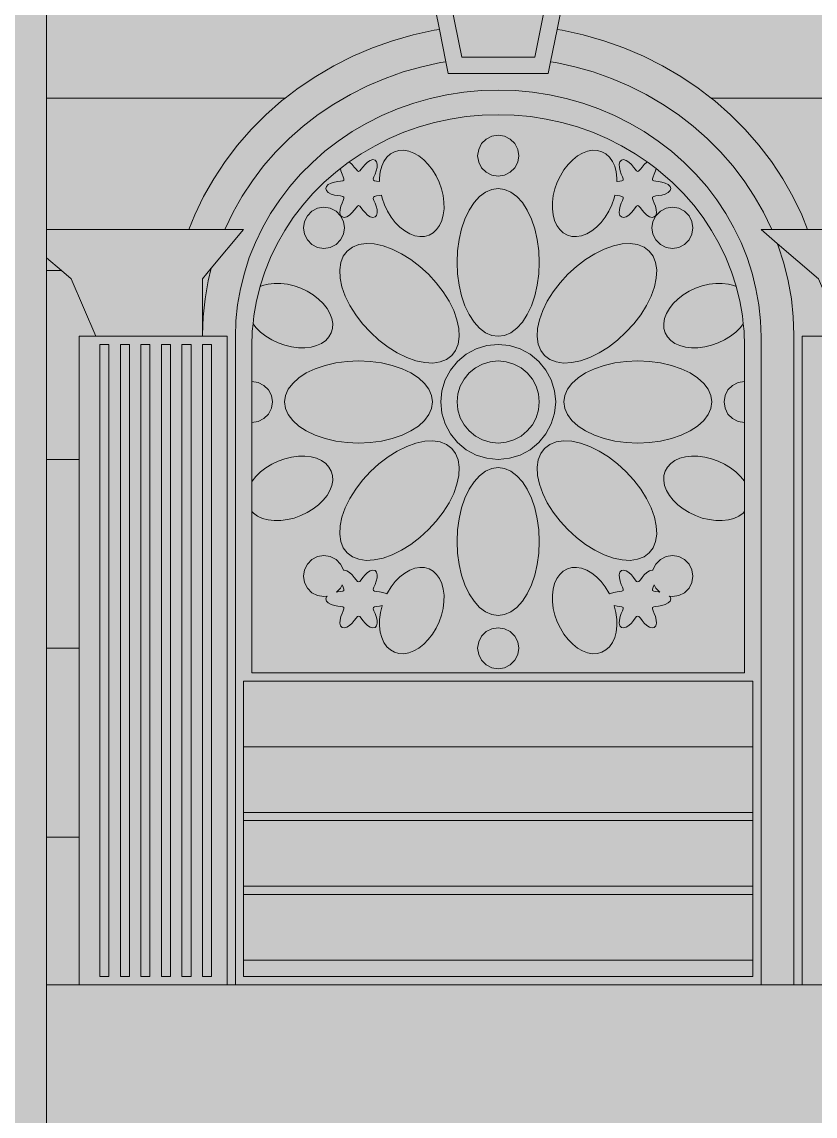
# Model space of a CAD drawing. Header units: millimetres. Extents: x -2412 to 16214, y -1176 to 12015.
# Drawn here: x 10473 to 11948, y 412 to 2447 of the extents above; entities that cross this region are included whole.
import ezdxf

# ---------------------------------------------------------------- set-up
doc = ezdxf.new("R2010")
doc.units = ezdxf.units.MM
for name, color, linetype, lineweight, true_color in [('00_WHITE_BACKGROUND', 7, 'Continuous', 18, 0xffffff), ('01_STRUCTURE', 7, 'Continuous', 18, 0x000000), ('02_CORNICES', 7, 'Continuous', 18, 0x000000), ('03_FRAMES_DOORS', 7, 'Continuous', 18, 0x000000), ('04_GLAZING_SHUTTERS', 7, 'Continuous', 18, 0x000000), ('05_STONE_JOINTS', 7, 'Continuous', 18, 0x000000), ('06_ORNAMENT', 7, 'Continuous', 18, 0x000000)]:
    doc.layers.add(name, color=color, linetype=linetype, lineweight=lineweight, true_color=true_color)

msp = doc.modelspace()

# ---------------------------------------------------------------- linework, layer by layer
at = {"layer": '00_WHITE_BACKGROUND', "lineweight": 18, "true_color": 0xffffff}
msp.add_solid([(-2412.2137, -1175.5725), (16213.7405, -1175.5725), (-2412.2137, 12015.2672), (16213.7405, 12015.2672)], dxfattribs=at)
at = {"layer": '01_STRUCTURE', "color": 7, "lineweight": 18, "true_color": 0x000000}
for points in [[(10519.084, 2061.0687), (10519.084, 2305.3435), (10519.084, 2641.2214), (10519.084, 2961.8321), (10519.084, 3267.1756), (10519.084, 3282.4427), (10519.084, 3297.7099), (10519.084, 3389.313), (10519.084, 3618.3206)], [(11249.4351, 2433.2366), (11239.6336, 2431.7252), (11200.7176, 2423.1908), (11162.4733, 2412.2901), (11125.084, 2399.0534), (11088.6718, 2383.542)], [(11477.9237, 2431.7252), (11468.1221, 2433.2366)], [(11664.1221, 2365.8473), (11628.8855, 2383.542), (11592.4733, 2399.0534), (11555.084, 2412.2901), (11516.8397, 2423.1908)], [(11053.4351, 2365.8473), (11019.4962, 2346)], [(11730.5344, 2324.1221), (11698.0611, 2346)], [(10956.1221, 2300.2901), (10926.9618, 2274.6107), (10899.6336, 2247.1908), (10874.2901, 2218.1527), (10851.0076, 2187.6183), (10829.9084, 2155.7252)], [(11933.9084, 2061.0687), (11922.9771, 2088.3817), (11906.4885, 2122.5954), (11887.6489, 2155.7252), (11866.5496, 2187.6183), (11843.2672, 2218.1527), (11817.9237, 2247.1908), (11790.5954, 2274.6107), (11761.4351, 2300.2901)], [(10811.0687, 2122.5954), (10794.5802, 2088.3817), (10783.6489, 2061.0687), (10519.084, 2061.0687)], [(10519.084, 1984.7328), (10519.084, 2008.7176), (10519.084, 2061.0687)], [(10564.8855, 1969.4656), (10610.687, 1862.5954)], [(8671.7557, 290.0763), (10290.0763, 290.0763), (10412.2137, 290.0763), (10519.084, 290.0763), (10519.084, 656.4885)]]:
    msp.add_lwpolyline(points, dxfattribs=at)
at = {"layer": '02_CORNICES', "color": 7, "lineweight": 18, "true_color": 0x000000}
for points in [[(11261.4962, 2373.2977), (11249.4351, 2433.2366), (11213.7405, 2610.687)], [(11503.8168, 2610.687), (11468.1221, 2433.2366), (11456.0611, 2373.2977)], [(11451.6031, 2351.145), (11265.9542, 2351.145)], [(10885.4962, 2061.0687), (10850.3206, 2061.0687), (10783.6489, 2061.0687)], [(10809.1603, 1862.5954), (10809.1603, 1865.0382), (10809.1603, 1969.4656), (10825.4809, 1989.0534)]]:
    msp.add_lwpolyline(points, dxfattribs=at)
msp.add_lwpolyline([(11251.0229, 2580.1527), (11290.9618, 2381.6794), (11426.5954, 2381.6794), (11466.5344, 2580.1527)], close=True, dxfattribs=at)
at = {"layer": '03_FRAMES_DOORS', "color": 7, "lineweight": 18, "true_color": 0x000000}
for points in [[(11516.8397, 2423.1908), (11477.9237, 2431.7252)], [(11088.6718, 2383.542), (11053.4351, 2365.8473)], [(11265.9542, 2351.145), (11261.4962, 2373.2977), (11251.5573, 2371.7557), (11216.5344, 2364.0763), (11182.1069, 2354.2595), (11148.4427, 2342.3511), (11115.6947, 2328.3969), (11083.9695, 2312.458), (11053.4198, 2294.6107), (11024.1985, 2274.916), (10996.3969, 2253.4656), (10970.1374, 2230.3511), (10945.5573, 2205.6794), (10922.7328, 2179.542), (10901.7863, 2152.0611), (10882.7939, 2123.3588), (10865.8473, 2093.542), (10850.9924, 2062.7481), (10850.3206, 2061.0687)], [(11867.2366, 2061.0687), (11866.5649, 2062.7481), (11851.7099, 2093.542), (11834.7634, 2123.3588), (11815.771, 2152.0611), (11794.8244, 2179.542), (11772, 2205.6794), (11747.4198, 2230.3511), (11721.1603, 2253.4656), (11693.3588, 2274.916), (11664.1374, 2294.6107), (11633.5878, 2312.458), (11601.8626, 2328.3969), (11569.1145, 2342.3511), (11535.4504, 2354.2595), (11501.0229, 2364.0763), (11466, 2371.7557), (11456.0611, 2373.2977), (11451.6031, 2351.145)], [(11698.0611, 2346), (11664.1221, 2365.8473)], [(11019.4962, 2346), (10987.0229, 2324.1221)], [(11847.3282, 656.4885), (11847.3282, 1861.374), (11846.2748, 1891.4046), (11843.145, 1921.313), (11837.9389, 1950.9618), (11830.687, 1980.229), (11821.4046, 2008.9924), (11810.1374, 2037.1145), (11796.9466, 2064.4885), (11781.8779, 2090.9924), (11764.9924, 2116.5191), (11746.3664, 2140.9466), (11726.0916, 2164.1679), (11704.229, 2186.1069), (11680.9008, 2206.6412), (11656.1832, 2225.7099), (11630.1985, 2243.2214), (11603.0534, 2259.084), (11574.855, 2273.2519), (11545.7405, 2285.6489), (11515.8168, 2296.2443), (11485.2214, 2304.9618), (11454.0916, 2311.7863), (11422.5496, 2316.687), (11390.7328, 2319.6336), (11358.7786, 2320.6107), (11326.8244, 2319.6336), (11295.0076, 2316.687), (11263.4656, 2311.7863), (11232.3359, 2304.9618), (11201.7405, 2296.2443), (11171.8168, 2285.6489), (11142.7023, 2273.2519), (11114.5038, 2259.084), (11087.3588, 2243.2214), (11061.374, 2225.7099), (11036.6565, 2206.6412), (11013.3282, 2186.1069), (10991.4656, 2164.1679), (10971.1908, 2140.9466), (10952.5649, 2116.5191), (10935.6794, 2090.9924), (10920.6107, 2064.4885), (10907.4198, 2037.1145), (10896.1527, 2008.9924), (10886.8702, 1980.229), (10879.6183, 1950.9618), (10874.4122, 1921.313), (10871.2824, 1891.4046), (10870.229, 1861.374), (10870.229, 656.4885)], [(10829.9084, 2155.7252), (10811.0687, 2122.5954)], [(10885.4962, 2061.0687), (10825.4809, 1989.0534), (10819.7252, 1965.8321), (10813.8626, 1932.4733), (10810.3359, 1898.8244), (10809.1603, 1865.0382)], [(11877.6336, 2035.0992), (11847.3282, 2061.0687), (11867.2366, 2061.0687)], [(11867.2366, 2061.0687), (11933.9084, 2061.0687)], [(11963.5267, 1947.6947), (11954.1985, 1969.4656), (11877.6336, 2035.0992)], [(11908.3969, 656.4885), (11908.3969, 1865.0382), (11907.2214, 1898.8244), (11903.6947, 1932.4733), (11897.8321, 1965.8321), (11889.6641, 1998.7481), (11879.2214, 2031.1145), (11877.6336, 2035.0992)], [(10610.687, 1862.5954), (10809.1603, 1862.5954), (10854.9618, 1862.5954), (10854.9618, 656.4885)], [(11969.4656, 656.4885), (11923.6641, 656.4885), (11923.6641, 1862.5954), (11969.4656, 1862.5954)], [(10580.1527, 1282.4427), (10580.1527, 931.2977), (10580.1527, 656.4885)]]:
    msp.add_lwpolyline(points, dxfattribs=at)
for points in [[(10618.3206, 1847.3282), (10635.1145, 1847.3282), (10635.1145, 671.7557), (10618.3206, 671.7557)], [(10656.4885, 1847.3282), (10673.2824, 1847.3282), (10673.2824, 671.7557), (10656.4885, 671.7557)], [(10694.6565, 1847.3282), (10711.4504, 1847.3282), (10711.4504, 671.7557), (10694.6565, 671.7557)], [(10732.8244, 1847.3282), (10749.6183, 1847.3282), (10749.6183, 671.7557), (10732.8244, 671.7557)], [(10770.9924, 1847.3282), (10787.7863, 1847.3282), (10787.7863, 671.7557), (10770.9924, 671.7557)], [(10809.1603, 1847.3282), (10825.9542, 1847.3282), (10825.9542, 671.7557), (10809.1603, 671.7557)]]:
    msp.add_lwpolyline(points, close=True, dxfattribs=at)
at = {"layer": '04_GLAZING_SHUTTERS', "color": 7, "lineweight": 18, "true_color": 0x000000}
for points in [[(11081.8321, 2187.0992), (11104.3206, 2202.2443), (11129.771, 2217.1298), (11156.1985, 2230.4122), (11183.5115, 2242.0305), (11211.5573, 2251.9542), (11240.229, 2260.1374), (11269.4198, 2266.5344), (11298.9924, 2271.1298), (11328.8244, 2273.8931), (11358.7786, 2274.8092), (11388.7328, 2273.8931), (11418.5649, 2271.1298), (11448.1374, 2266.5344), (11477.3282, 2260.1374), (11506, 2251.9542), (11534.0611, 2242.0305), (11561.3588, 2230.4122), (11587.7863, 2217.1298), (11613.2366, 2202.2443), (11635.7252, 2187.0992)], [(10916.1985, 1955.0229), (10916.3664, 1955.7099), (10925.0687, 1982.6718), (10935.6336, 2009.0382), (10948, 2034.7023), (10962.1221, 2059.542), (10977.9542, 2083.4656), (10995.4046, 2106.3664), (11014.4275, 2128.1527), (11034.916, 2148.7023), (11056.7939, 2167.9695), (11065.3893, 2174.5954)], [(11652.1679, 2174.5954), (11660.7634, 2167.9695), (11682.6412, 2148.7023), (11703.1298, 2128.1527), (11722.1527, 2106.3664), (11739.6031, 2083.4656), (11755.4351, 2059.542), (11769.5573, 2034.7023), (11781.9237, 2009.0382), (11792.4885, 1982.6718), (11801.1908, 1955.7099), (11801.3588, 1955.0229)], [(11808, 1928.2748), (11812.8702, 1900.4733)], [(10900.7634, 1778.626), (10900.7634, 1844.2748), (10901.7405, 1872.4275), (10903.1145, 1885.4809)], [(11814.4427, 1885.4809), (11815.8168, 1872.4275), (11816.7939, 1844.2748), (11816.7939, 1778.626)], [(10900.7634, 1592.2901), (10900.7634, 1702.2901)], [(11816.7939, 1702.2901), (11816.7939, 1592.2901)], [(11816.7939, 1536.626), (11816.7939, 1236.6412), (10900.7634, 1236.6412), (10900.7634, 1536.626)], [(10885.4962, 1099.2366), (10885.4962, 1221.374), (11832.0611, 1221.374), (11832.0611, 1099.2366)], [(11832.0611, 1099.2366), (10885.4962, 1099.2366)], [(10885.4962, 977.0992), (10885.4962, 1099.2366)], [(11832.0611, 1099.2366), (11832.0611, 977.0992)], [(11832.0611, 977.0992), (10885.4962, 977.0992)], [(10885.4962, 961.8321), (10885.4962, 977.0992)], [(11832.0611, 977.0992), (11832.0611, 961.8321)], [(10885.4962, 961.8321), (11832.0611, 961.8321)], [(10885.4962, 839.6947), (10885.4962, 961.8321)], [(11832.0611, 961.8321), (11832.0611, 839.6947)], [(11832.0611, 839.6947), (10885.4962, 839.6947)], [(10885.4962, 824.4275), (10885.4962, 839.6947)], [(11832.0611, 839.6947), (11832.0611, 824.4275)], [(10885.4962, 824.4275), (11832.0611, 824.4275)], [(10885.4962, 702.2901), (10885.4962, 824.4275)], [(11832.0611, 824.4275), (11832.0611, 702.2901)], [(11832.0611, 702.2901), (10885.4962, 702.2901)], [(11832.0611, 702.2901), (11832.0611, 671.7557), (10885.4962, 671.7557), (10885.4962, 702.2901)]]:
    msp.add_lwpolyline(points, dxfattribs=at)
at = {"layer": '05_STONE_JOINTS', "color": 7, "lineweight": 18, "true_color": 0x000000}
for points in [[(10987.0229, 2324.1221), (10962.6718, 2305.3435)], [(11754.8855, 2305.3435), (11730.5344, 2324.1221)], [(10519.084, 2305.3435), (10962.6718, 2305.3435)], [(10962.6718, 2305.3435), (10956.1221, 2300.2901)], [(11754.8855, 2305.3435), (12306.1832, 2305.3435)], [(11761.4351, 2300.2901), (11754.8855, 2305.3435)], [(12154.5802, 2122.5954), (12138.0916, 2088.3817), (12127.1603, 2061.0687), (11933.9084, 2061.0687)], [(10519.084, 2008.7176), (10547.0687, 1984.7328)], [(10519.084, 1633.5878), (10519.084, 1984.7328), (10547.0687, 1984.7328)], [(10547.0687, 1984.7328), (10564.8855, 1969.4656)], [(10610.687, 1862.5954), (10580.1527, 1862.5954), (10580.1527, 1633.5878)], [(10519.084, 1633.5878), (10580.1527, 1633.5878)], [(10519.084, 1282.4427), (10519.084, 1633.5878)], [(10519.084, 1282.4427), (10580.1527, 1282.4427), (10580.1527, 1633.5878)], [(10519.084, 931.2977), (10519.084, 1282.4427)], [(10519.084, 931.2977), (10580.1527, 931.2977)], [(10519.084, 931.2977), (10519.084, 656.4885), (10580.1527, 656.4885), (10748.0916, 656.4885), (10854.9618, 656.4885), (10870.229, 656.4885), (11847.3282, 656.4885), (11908.3969, 656.4885), (11923.6641, 656.4885)]]:
    msp.add_lwpolyline(points, dxfattribs=at)
at = {"layer": '06_ORNAMENT', "color": 7, "lineweight": 18, "true_color": 0x000000}
for points in [[(11320.6107, 2198.4733), (11322.4733, 2186.6718), (11327.8931, 2176.0458), (11336.3511, 2167.5878), (11346.9771, 2162.1679), (11358.7786, 2160.3053), (11370.5802, 2162.1679), (11381.2061, 2167.5878), (11389.6641, 2176.0458), (11395.084, 2186.6718), (11396.9466, 2198.4733), (11395.084, 2210.2748), (11389.6641, 2220.9008), (11381.2061, 2229.3588), (11370.5802, 2234.7786), (11358.7786, 2236.6412), (11346.9771, 2234.7786), (11336.3511, 2229.3588), (11327.8931, 2220.9008), (11322.4733, 2210.2748)], [(11038.1679, 2137.4046), (11039.4046, 2133.4809), (11042.9466, 2130), (11048.2137, 2127.2519), (11054.4122, 2125.3893), (11060.5954, 2124.2901), (11065.9389, 2123.6031), (11069.7557, 2122.8702), (11071.7405, 2121.5267), (11071.9084, 2119.145), (11070.6412, 2115.4656), (11068.5649, 2110.5038), (11066.4122, 2104.5802), (11064.9313, 2098.2901), (11064.6718, 2092.3664), (11065.9237, 2087.5573), (11068.7023, 2084.5191), (11072.7176, 2083.6336), (11077.5115, 2084.9466), (11082.5191, 2088.1374), (11087.2214, 2092.5802), (11091.2824, 2097.3893), (11094.5344, 2101.6641), (11097.084, 2104.6107), (11099.2366, 2105.6489), (11101.3893, 2104.6107), (11103.9389, 2101.6641), (11107.1908, 2097.3893), (11111.2519, 2092.5802), (11115.9542, 2088.1374), (11120.9618, 2084.9466), (11125.7557, 2083.6336), (11129.771, 2084.5191), (11132.5496, 2087.5573), (11133.8015, 2092.3664), (11133.542, 2098.2901), (11132.0611, 2104.5802), (11129.9084, 2110.5038), (11127.8321, 2115.4656), (11126.5649, 2119.145), (11126.7328, 2121.5267), (11128.7176, 2122.8702), (11132.5344, 2123.6031), (11137.8779, 2124.2901), (11141.6641, 2124.9618), (11142.9313, 2119.7099), (11147.3282, 2107.313), (11152.9771, 2095.4351), (11159.7405, 2084.3664), (11167.4504, 2074.3817), (11175.9237, 2065.7252), (11184.9313, 2058.6107), (11194.2595, 2053.2214), (11203.6947, 2049.6794), (11212.9771, 2048.0611), (11221.9084, 2048.4275), (11230.2443, 2050.7634), (11237.7863, 2055.0076), (11244.3664, 2061.0687), (11249.8015, 2068.7786), (11253.9542, 2077.9542), (11256.7328, 2088.3664), (11258.0763, 2099.7557), (11257.9389, 2111.8626), (11256.3359, 2124.3817), (11253.2824, 2136.9771), (11248.8855, 2149.374), (11243.2366, 2161.2519), (11236.4733, 2172.3206), (11228.7634, 2182.3053), (11220.3053, 2190.9618), (11211.2977, 2198.0763), (11201.9542, 2203.4656), (11192.5344, 2207.0229), (11183.2366, 2208.626), (11174.3206, 2208.2595), (11165.9695, 2205.9237), (11158.4275, 2201.6794), (11151.8626, 2195.6336), (11146.4275, 2187.9237), (11142.2595, 2178.7481), (11139.4809, 2168.3359), (11138.1374, 2156.9313), (11138.2137, 2150.458), (11137.8779, 2150.5191), (11132.5344, 2151.2061), (11128.7176, 2151.9389), (11126.7328, 2153.2824), (11126.5649, 2155.6641), (11127.8321, 2159.3435), (11129.9084, 2164.3053), (11132.0611, 2170.229), (11133.542, 2176.5191), (11133.8015, 2182.4427), (11132.5496, 2187.2519), (11129.771, 2190.2901), (11125.7557, 2191.1756), (11120.9618, 2189.8626), (11115.9542, 2186.6718), (11111.2519, 2182.229), (11107.1908, 2177.4198), (11103.9389, 2173.145), (11101.3893, 2170.1985), (11099.2366, 2169.1603), (11097.084, 2170.1985), (11094.5344, 2173.145), (11091.2824, 2177.4198), (11087.2214, 2182.229), (11082.5191, 2186.6718), (11081.8321, 2187.0992), (11079.9542, 2185.8473), (11065.3893, 2174.5954), (11066.4122, 2170.229), (11068.5649, 2164.3053), (11070.6412, 2159.3435), (11071.9084, 2155.6641), (11071.7405, 2153.2824), (11069.7557, 2151.9389), (11065.9389, 2151.2061), (11060.5954, 2150.5191), (11054.4122, 2149.4198), (11048.2137, 2147.5573), (11042.9466, 2144.8092), (11039.4046, 2141.3282)], [(11459.4809, 2099.7557), (11460.8244, 2088.3664), (11463.6031, 2077.9542), (11467.7557, 2068.7786), (11473.1908, 2061.0687), (11479.771, 2055.0076), (11487.313, 2050.7634), (11495.6489, 2048.4275), (11504.5802, 2048.0611), (11513.8626, 2049.6794), (11523.2977, 2053.2214), (11532.626, 2058.6107), (11541.6336, 2065.7252), (11550.1069, 2074.3817), (11557.8168, 2084.3664), (11564.5802, 2095.4351), (11570.229, 2107.313), (11574.626, 2119.7099), (11575.8931, 2124.9618), (11579.6794, 2124.2901), (11585.0229, 2123.6031), (11588.8397, 2122.8702), (11590.8244, 2121.5267), (11590.9924, 2119.145), (11589.7252, 2115.4656), (11587.6489, 2110.5038), (11585.4962, 2104.5802), (11584.0153, 2098.2901), (11583.7557, 2092.3664), (11585.0076, 2087.5573), (11587.7863, 2084.5191), (11591.8015, 2083.6336), (11596.5954, 2084.9466), (11601.6031, 2088.1374), (11606.3053, 2092.5802), (11610.3664, 2097.3893), (11613.6183, 2101.6641), (11616.1679, 2104.6107), (11618.3206, 2105.6489), (11620.4733, 2104.6107), (11623.0229, 2101.6641), (11626.2748, 2097.3893), (11630.3359, 2092.5802), (11635.0382, 2088.1374), (11640.0458, 2084.9466), (11644.8397, 2083.6336), (11648.855, 2084.5191), (11651.6336, 2087.5573), (11652.8855, 2092.3664), (11652.626, 2098.2901), (11651.145, 2104.5802), (11648.9924, 2110.5038), (11646.916, 2115.4656), (11645.6489, 2119.145), (11645.8168, 2121.5267), (11647.8015, 2122.8702), (11651.6183, 2123.6031), (11656.9618, 2124.2901), (11663.145, 2125.3893), (11669.3435, 2127.2519), (11674.6107, 2130), (11678.1527, 2133.4809), (11679.3893, 2137.4046), (11678.1527, 2141.3282), (11674.6107, 2144.8092), (11669.3435, 2147.5573), (11663.145, 2149.4198), (11656.9618, 2150.5191), (11651.6183, 2151.2061), (11647.8015, 2151.9389), (11645.8168, 2153.2824), (11645.6489, 2155.6641), (11646.916, 2159.3435), (11648.9924, 2164.3053), (11651.145, 2170.229), (11652.1679, 2174.5954), (11637.6031, 2185.8473), (11635.7252, 2187.0992), (11635.0382, 2186.6718), (11630.3359, 2182.229), (11626.2748, 2177.4198), (11623.0229, 2173.145), (11620.4733, 2170.1985), (11618.3206, 2169.1603), (11616.1679, 2170.1985), (11613.6183, 2173.145), (11610.3664, 2177.4198), (11606.3053, 2182.229), (11601.6031, 2186.6718), (11596.5954, 2189.8626), (11591.8015, 2191.1756), (11587.7863, 2190.2901), (11585.0076, 2187.2519), (11583.7557, 2182.4427), (11584.0153, 2176.5191), (11585.4962, 2170.229), (11587.6489, 2164.3053), (11589.7252, 2159.3435), (11590.9924, 2155.6641), (11590.8244, 2153.2824), (11588.8397, 2151.9389), (11585.0229, 2151.2061), (11579.6794, 2150.5191), (11579.3435, 2150.458), (11579.4198, 2156.9313), (11578.0763, 2168.3359), (11575.2977, 2178.7481), (11571.1298, 2187.9237), (11565.6947, 2195.6336), (11559.1298, 2201.6794), (11551.5878, 2205.9237), (11543.2366, 2208.2595), (11534.3206, 2208.626), (11525.0229, 2207.0229), (11515.6031, 2203.4656), (11506.2595, 2198.0763), (11497.2519, 2190.9618), (11488.7939, 2182.3053), (11481.084, 2172.3206), (11474.3206, 2161.2519), (11468.6718, 2149.374), (11464.2748, 2136.9771), (11461.2214, 2124.3817), (11459.6183, 2111.8626)], [(11282.4427, 2000), (11283.3893, 1978.5038), (11286.1832, 1957.542), (11290.7634, 1937.6183), (11297.0229, 1919.2366), (11304.7939, 1902.8397), (11313.9084, 1888.8397), (11324.1221, 1877.5725), (11335.1908, 1869.313), (11346.8397, 1864.2901), (11358.7786, 1862.5954), (11370.7176, 1864.2901), (11382.3664, 1869.313), (11393.4351, 1877.5725), (11403.6489, 1888.8397), (11412.7634, 1902.8397), (11420.5344, 1919.2366), (11426.7939, 1937.6183), (11431.374, 1957.542), (11434.1679, 1978.5038), (11435.1145, 2000), (11434.1679, 2021.4962), (11431.374, 2042.458), (11426.7939, 2062.3817), (11420.5344, 2080.7634), (11412.7634, 2097.1603), (11403.6489, 2111.1603), (11393.4351, 2122.4275), (11382.3664, 2130.687), (11370.7176, 2135.7099), (11358.7786, 2137.4046), (11346.8397, 2135.7099), (11335.1908, 2130.687), (11324.1221, 2122.4275), (11313.9084, 2111.1603), (11304.7939, 2097.1603), (11297.0229, 2080.7634), (11290.7634, 2062.3817), (11286.1832, 2042.458), (11283.3893, 2021.4962)], [(10996.7481, 2064.3206), (10998.6107, 2052.5344), (11004.0305, 2041.8931), (11012.4733, 2033.4504), (11023.1145, 2028.0305), (11034.916, 2026.1527), (11046.7023, 2028.0305), (11057.3435, 2033.4504), (11065.7863, 2041.8931), (11071.2061, 2052.5344), (11073.084, 2064.3206), (11071.2061, 2076.1221), (11065.7863, 2086.7634), (11057.3435, 2095.2061), (11046.7023, 2100.626), (11034.916, 2102.4885), (11023.1145, 2100.626), (11012.4733, 2095.2061), (11004.0305, 2086.7634), (10998.6107, 2076.1221)], [(11644.4733, 2064.3206), (11646.3511, 2052.5344), (11651.771, 2041.8931), (11660.2137, 2033.4504), (11670.855, 2028.0305), (11682.6412, 2026.1527), (11694.4427, 2028.0305), (11705.084, 2033.4504), (11713.5267, 2041.8931), (11718.9466, 2052.5344), (11720.8092, 2064.3206), (11718.9466, 2076.1221), (11713.5267, 2086.7634), (11705.084, 2095.2061), (11694.4427, 2100.626), (11682.6412, 2102.4885), (11670.855, 2100.626), (11660.2137, 2095.2061), (11651.771, 2086.7634), (11646.3511, 2076.1221)], [(11064.1832, 1986.0458), (11064.9313, 1970.855), (11068.3817, 1954.5191), (11074.4733, 1937.4198), (11083.0534, 1920), (11093.8931, 1902.6718), (11106.7481, 1885.8626), (11121.2824, 1870), (11137.145, 1855.4656), (11153.9389, 1842.626), (11171.2672, 1831.771), (11188.7023, 1823.2061), (11205.7863, 1817.1145), (11222.1374, 1813.6489), (11237.313, 1812.9008), (11250.9771, 1814.9008), (11262.7786, 1819.5725), (11272.4122, 1826.8244), (11279.6641, 1836.458), (11284.3359, 1848.2595), (11286.3359, 1861.9237), (11285.5878, 1877.0992), (11282.1221, 1893.4504), (11276.0305, 1910.5344), (11267.4656, 1927.9695), (11256.6107, 1945.2977), (11243.771, 1962.0916), (11229.2366, 1977.9542), (11213.374, 1992.4885), (11196.5649, 2005.3435), (11179.2366, 2016.1832), (11161.8168, 2024.7634), (11144.7176, 2030.855), (11128.3817, 2034.3053), (11113.1908, 2035.0534), (11099.5267, 2033.0687), (11087.7405, 2028.3817), (11078.0916, 2021.145), (11070.855, 2011.4962), (11066.1679, 1999.7099)], [(11431.2214, 1861.9237), (11433.2214, 1848.2595), (11437.8931, 1836.458), (11445.145, 1826.8244), (11454.7786, 1819.5725), (11466.5802, 1814.9008), (11480.2443, 1812.9008), (11495.4198, 1813.6489), (11511.771, 1817.1145), (11528.855, 1823.2061), (11546.2901, 1831.771), (11563.6183, 1842.626), (11580.4122, 1855.4656), (11596.2748, 1870), (11610.8092, 1885.8626), (11623.6641, 1902.6718), (11634.5038, 1920), (11643.084, 1937.4198), (11649.1756, 1954.5191), (11652.6412, 1970.855), (11653.374, 1986.0458), (11651.3893, 1999.7099), (11646.7176, 2011.4962), (11639.4656, 2021.145), (11629.8168, 2028.3817), (11618.0305, 2033.0687), (11604.3664, 2035.0534), (11589.1756, 2034.3053), (11572.8397, 2030.855), (11555.7405, 2024.7634), (11538.3206, 2016.1832), (11520.9924, 2005.3435), (11504.1832, 1992.4885), (11488.3206, 1977.9542), (11473.7863, 1962.0916), (11460.9466, 1945.2977), (11450.0916, 1927.9695), (11441.5267, 1910.5344), (11435.4351, 1893.4504), (11431.9695, 1877.0992)], [(10903.1145, 1885.4809), (10908.2748, 1878.9313), (10916.9313, 1870.4733), (10926.916, 1862.7634), (10937.9847, 1856), (10949.8626, 1850.3511), (10962.2595, 1845.9542), (10974.855, 1842.9008), (10987.374, 1841.2977), (10999.4809, 1841.1603), (11010.8702, 1842.5038), (11021.2824, 1845.2824), (11030.458, 1849.4351), (11038.1679, 1854.8702), (11044.229, 1861.4504), (11048.4733, 1868.9924), (11050.8092, 1877.3282), (11051.1756, 1886.2595), (11049.5573, 1895.542), (11046.0153, 1904.9771), (11040.626, 1914.3053), (11033.5115, 1923.313), (11024.855, 1931.7863), (11014.8702, 1939.4962), (11003.8015, 1946.2595), (10991.9237, 1951.9084), (10979.5267, 1956.3053), (10966.916, 1959.3435), (10954.4122, 1960.9618), (10942.3053, 1961.0992), (10930.9008, 1959.7557), (10920.4885, 1956.9771), (10916.1985, 1955.0229), (10909.5573, 1928.2748), (10904.687, 1900.4733)], [(11251.9084, 1740.458), (11253.9695, 1719.6031), (11260.0458, 1699.5573), (11269.9237, 1681.084), (11283.2061, 1664.8855), (11299.4046, 1651.6031), (11317.8779, 1641.7252), (11337.9237, 1635.6336), (11358.7786, 1633.5878), (11379.6336, 1635.6336), (11399.6794, 1641.7252), (11418.1527, 1651.6031), (11434.3511, 1664.8855), (11447.6336, 1681.084), (11457.5115, 1699.5573), (11463.6031, 1719.6031), (11465.6489, 1740.458), (11463.6031, 1761.313), (11457.5115, 1781.3588), (11447.6336, 1799.8321), (11434.3511, 1816.0305), (11418.1527, 1829.313), (11399.6794, 1839.1908), (11379.6336, 1845.2672), (11358.7786, 1847.3282), (11337.9237, 1845.2672), (11317.8779, 1839.1908), (11299.4046, 1829.313), (11283.2061, 1816.0305), (11269.9237, 1799.8321), (11260.0458, 1781.3588), (11253.9695, 1761.313)], [(10961.8321, 1740.458), (10963.5267, 1728.5191), (10968.5496, 1716.8702), (10976.8092, 1705.8015), (10988.0763, 1695.5878), (11002.0763, 1686.4733), (11018.4733, 1678.7023), (11036.855, 1672.4427), (11056.7786, 1667.8626), (11077.7405, 1665.0687), (11099.2366, 1664.1221), (11120.7328, 1665.0687), (11141.6947, 1667.8626), (11161.6183, 1672.4427), (11180, 1678.7023), (11196.3969, 1686.4733), (11210.3969, 1695.5878), (11221.6641, 1705.8015), (11229.9237, 1716.8702), (11234.9466, 1728.5191), (11236.6412, 1740.458), (11234.9466, 1752.3969), (11229.9237, 1764.0458), (11221.6641, 1775.1145), (11210.3969, 1785.3282), (11196.3969, 1794.4427), (11180, 1802.2137), (11161.6183, 1808.4733), (11141.6947, 1813.0534), (11120.7328, 1815.8473), (11099.2366, 1816.7939), (11077.7405, 1815.8473), (11056.7786, 1813.0534), (11036.855, 1808.4733), (11018.4733, 1802.2137), (11002.0763, 1794.4427), (10988.0763, 1785.3282), (10976.8092, 1775.1145), (10968.5496, 1764.0458), (10963.5267, 1752.3969)], [(11282.4427, 1740.458), (11283.9084, 1725.5725), (11288.2595, 1711.2519), (11295.313, 1698.0458), (11304.7939, 1686.4733), (11316.3664, 1676.9924), (11329.5725, 1669.9389), (11343.8931, 1665.5878), (11358.7786, 1664.1221), (11373.6641, 1665.5878), (11387.9847, 1669.9389), (11401.1908, 1676.9924), (11412.7634, 1686.4733), (11422.2443, 1698.0458), (11429.2977, 1711.2519), (11433.6489, 1725.5725), (11435.1145, 1740.458), (11433.6489, 1755.3435), (11429.2977, 1769.6641), (11422.2443, 1782.8702), (11412.7634, 1794.4427), (11401.1908, 1803.9237), (11387.9847, 1810.9771), (11373.6641, 1815.3282), (11358.7786, 1816.7939), (11343.8931, 1815.3282), (11329.5725, 1810.9771), (11316.3664, 1803.9237), (11304.7939, 1794.4427), (11295.313, 1782.8702), (11288.2595, 1769.6641), (11283.9084, 1755.3435)], [(11480.916, 1740.458), (11482.6107, 1728.5191), (11487.6336, 1716.8702), (11495.8931, 1705.8015), (11507.1603, 1695.5878), (11521.1603, 1686.4733), (11537.5573, 1678.7023), (11555.9389, 1672.4427), (11575.8626, 1667.8626), (11596.8244, 1665.0687), (11618.3206, 1664.1221), (11639.8168, 1665.0687), (11660.7786, 1667.8626), (11680.7023, 1672.4427), (11699.084, 1678.7023), (11715.4809, 1686.4733), (11729.4809, 1695.5878), (11740.7481, 1705.8015), (11749.0076, 1716.8702), (11754.0305, 1728.5191), (11755.7252, 1740.458), (11754.0305, 1752.3969), (11749.0076, 1764.0458), (11740.7481, 1775.1145), (11729.4809, 1785.3282), (11715.4809, 1794.4427), (11699.084, 1802.2137), (11680.7023, 1808.4733), (11660.7786, 1813.0534), (11639.8168, 1815.8473), (11618.3206, 1816.7939), (11596.8244, 1815.8473), (11575.8626, 1813.0534), (11555.9389, 1808.4733), (11537.5573, 1802.2137), (11521.1603, 1794.4427), (11507.1603, 1785.3282), (11495.8931, 1775.1145), (11487.6336, 1764.0458), (11482.6107, 1752.3969)], [(10900.7634, 1778.626), (10900.7634, 1702.2901), (10912.5649, 1704.1527), (10923.1908, 1709.5725), (10931.6489, 1718.0305), (10937.0687, 1728.6565), (10938.9313, 1740.458), (10937.0687, 1752.2595), (10931.6489, 1762.8855), (10923.1908, 1771.3435), (10912.5649, 1776.7634)], [(11778.626, 1740.458), (11780.4885, 1728.6565), (11785.9084, 1718.0305), (11794.3664, 1709.5725), (11804.9924, 1704.1527), (11816.7939, 1702.2901), (11816.7939, 1778.626), (11804.9924, 1776.7634), (11794.3664, 1771.3435), (11785.9084, 1762.8855), (11780.4885, 1752.2595)], [(11064.1832, 1494.8702), (11066.1679, 1481.2061), (11070.855, 1469.4198), (11078.0916, 1459.771), (11087.7405, 1452.5191), (11099.5267, 1447.8473), (11113.1908, 1445.8626), (11128.3817, 1446.5954), (11144.7176, 1450.0611), (11161.8168, 1456.1527), (11179.2366, 1464.7328), (11196.5649, 1475.5725), (11213.374, 1488.4275), (11229.2366, 1502.9618), (11243.771, 1518.8244), (11256.6107, 1535.6183), (11267.4656, 1552.9466), (11276.0305, 1570.3817), (11282.1221, 1587.4656), (11285.5878, 1603.8168), (11286.3359, 1618.9924), (11284.3359, 1632.6565), (11279.6641, 1644.458), (11272.4122, 1654.0916), (11262.7786, 1661.3435), (11250.9771, 1666.0153), (11237.313, 1668.0153), (11222.1374, 1667.2672), (11205.7863, 1663.8015), (11188.7023, 1657.7099), (11171.2672, 1649.145), (11153.9389, 1638.2901), (11137.145, 1625.4504), (11121.2824, 1610.916), (11106.7481, 1595.0534), (11093.8931, 1578.2443), (11083.0534, 1560.916), (11074.4733, 1543.4962), (11068.3817, 1526.3969), (11064.9313, 1510.0611)], [(11431.2214, 1618.9924), (11431.9695, 1603.8168), (11435.4351, 1587.4656), (11441.5267, 1570.3817), (11450.0916, 1552.9466), (11460.9466, 1535.6183), (11473.7863, 1518.8244), (11488.3206, 1502.9618), (11504.1832, 1488.4275), (11520.9924, 1475.5725), (11538.3206, 1464.7328), (11555.7405, 1456.1527), (11572.8397, 1450.0611), (11589.1756, 1446.5954), (11604.3664, 1445.8626), (11618.0305, 1447.8473), (11629.8168, 1452.5191), (11639.4656, 1459.771), (11646.7176, 1469.4198), (11651.3893, 1481.2061), (11653.374, 1494.8702), (11652.6412, 1510.0611), (11649.1756, 1526.3969), (11643.084, 1543.4962), (11634.5038, 1560.916), (11623.6641, 1578.2443), (11610.8092, 1595.0534), (11596.2748, 1610.916), (11580.4122, 1625.4504), (11563.6183, 1638.2901), (11546.2901, 1649.145), (11528.855, 1657.7099), (11511.771, 1663.8015), (11495.4198, 1667.2672), (11480.2443, 1668.0153), (11466.5802, 1666.0153), (11454.7786, 1661.3435), (11445.145, 1654.0916), (11437.8931, 1644.458), (11433.2214, 1632.6565)], [(10900.7634, 1592.2901), (10900.7634, 1536.626), (10903.6031, 1533.542), (10911.313, 1528.1069), (10920.4885, 1523.9389), (10930.9008, 1521.1603), (10942.3053, 1519.8168), (10954.4122, 1519.9542), (10966.916, 1521.5725), (10979.5267, 1524.6107), (10991.9237, 1529.0076), (11003.8015, 1534.6565), (11014.8702, 1541.4198), (11024.855, 1549.1298), (11033.5115, 1557.6031), (11040.626, 1566.6107), (11046.0153, 1575.9389), (11049.5573, 1585.374), (11051.1756, 1594.6565), (11050.8092, 1603.5878), (11048.4733, 1611.9237), (11044.229, 1619.4656), (11038.1679, 1626.0458), (11030.458, 1631.4809), (11021.2824, 1635.6336), (11010.8702, 1638.4122), (10999.4809, 1639.7557), (10987.374, 1639.6183), (10974.855, 1638.0153), (10962.2595, 1634.9618), (10949.8626, 1630.5649), (10937.9847, 1624.916), (10926.916, 1618.1527), (10916.9313, 1610.4427), (10908.2748, 1601.9847), (10901.1603, 1592.9771)], [(11666.3817, 1594.6565), (11668, 1585.374), (11671.542, 1575.9389), (11676.9313, 1566.6107), (11684.0458, 1557.6031), (11692.7023, 1549.1298), (11702.687, 1541.4198), (11713.7557, 1534.6565), (11725.6336, 1529.0076), (11738.0305, 1524.6107), (11750.6412, 1521.5725), (11763.145, 1519.9542), (11775.2519, 1519.8168), (11786.6565, 1521.1603), (11797.0687, 1523.9389), (11806.2443, 1528.1069), (11813.9542, 1533.542), (11816.7939, 1536.626), (11816.7939, 1592.2901), (11816.3969, 1592.9771), (11809.2824, 1601.9847), (11800.626, 1610.4427), (11790.6412, 1618.1527), (11779.5725, 1624.916), (11767.6947, 1630.5649), (11755.2977, 1634.9618), (11742.7023, 1638.0153), (11730.1832, 1639.6183), (11718.0916, 1639.7557), (11706.687, 1638.4122), (11696.2748, 1635.6336), (11687.0992, 1631.4809), (11679.3893, 1626.0458), (11673.3282, 1619.4656), (11669.084, 1611.9237), (11666.7481, 1603.5878)], [(11282.4427, 1480.916), (11283.3893, 1459.4198), (11286.1832, 1438.458), (11290.7634, 1418.5344), (11297.0229, 1400.1527), (11304.7939, 1383.7557), (11313.9084, 1369.7557), (11324.1221, 1358.4885), (11335.1908, 1350.229), (11346.8397, 1345.2061), (11358.7786, 1343.5115), (11370.7176, 1345.2061), (11382.3664, 1350.229), (11393.4351, 1358.4885), (11403.6489, 1369.7557), (11412.7634, 1383.7557), (11420.5344, 1400.1527), (11426.7939, 1418.5344), (11431.374, 1438.458), (11434.1679, 1459.4198), (11435.1145, 1480.916), (11434.1679, 1502.4122), (11431.374, 1523.374), (11426.7939, 1543.2977), (11420.5344, 1561.6794), (11412.7634, 1578.0763), (11403.6489, 1592.0763), (11393.4351, 1603.3435), (11382.3664, 1611.6031), (11370.7176, 1616.626), (11358.7786, 1618.3206), (11346.8397, 1616.626), (11335.1908, 1611.6031), (11324.1221, 1603.3435), (11313.9084, 1592.0763), (11304.7939, 1578.0763), (11297.0229, 1561.6794), (11290.7634, 1543.2977), (11286.1832, 1523.374), (11283.3893, 1502.4122)], [(10996.7481, 1416.5954), (10998.6107, 1404.7939), (11004.0305, 1394.1527), (11012.4733, 1385.7099), (11023.1145, 1380.2901), (11034.916, 1378.4275), (11040.8244, 1379.3588), (11039.4046, 1377.9695), (11038.1679, 1374.0458), (11039.4046, 1370.1221), (11042.9466, 1366.6412), (11048.2137, 1363.8931), (11054.4122, 1362.0305), (11060.5954, 1360.9313), (11065.9389, 1360.2443), (11069.7557, 1359.5115), (11071.7405, 1358.1679), (11071.9084, 1355.7863), (11070.6412, 1352.1069), (11068.5649, 1347.145), (11066.4122, 1341.2214), (11064.9313, 1334.9313), (11064.6718, 1329.0076), (11065.9237, 1324.1985), (11068.7023, 1321.1603), (11072.7176, 1320.2748), (11077.5115, 1321.5878), (11082.5191, 1324.7786), (11087.2214, 1329.2214), (11091.2824, 1334.0305), (11094.5344, 1338.3053), (11097.084, 1341.2519), (11099.2366, 1342.2901), (11101.3893, 1341.2519), (11103.9389, 1338.3053), (11107.1908, 1334.0305), (11111.2519, 1329.2214), (11115.9542, 1324.7786), (11120.9618, 1321.5878), (11125.7557, 1320.2748), (11129.771, 1321.1603), (11132.5496, 1324.1985), (11133.8015, 1329.0076), (11133.542, 1334.9313), (11132.0611, 1341.2214), (11129.9084, 1347.145), (11127.8321, 1352.1069), (11126.5649, 1355.7863), (11126.7328, 1358.1679), (11128.7176, 1359.5115), (11132.5344, 1360.2443), (11137.8779, 1360.9313), (11143.1603, 1361.8779), (11142.9313, 1361.2061), (11139.8931, 1348.5954), (11138.2748, 1336.0916), (11138.1374, 1323.9847), (11139.4809, 1312.5802), (11142.2595, 1302.1679), (11146.4275, 1292.9924), (11151.8626, 1285.2824), (11158.4275, 1279.2366), (11165.9695, 1274.9924), (11174.3206, 1272.6565), (11183.2366, 1272.2901), (11192.5344, 1273.8931), (11201.9542, 1277.4504), (11211.2977, 1282.8397), (11220.3053, 1289.9542), (11228.7634, 1298.6107), (11236.4733, 1308.5954), (11243.2366, 1319.6641), (11248.8855, 1331.542), (11253.2824, 1343.9389), (11256.3359, 1356.5344), (11257.9389, 1369.0534), (11258.0763, 1381.145), (11256.7328, 1392.5496), (11253.9542, 1402.9618), (11249.8015, 1412.1374), (11244.3664, 1419.8473), (11237.7863, 1425.9084), (11230.2443, 1430.1527), (11221.9084, 1432.4885), (11212.9771, 1432.855), (11203.6947, 1431.2366), (11194.2595, 1427.6947), (11184.9313, 1422.3053), (11175.9237, 1415.1908), (11167.4504, 1406.5344), (11159.7405, 1396.5496), (11152.9771, 1385.4809), (11151.9542, 1383.313), (11150.2595, 1384.1985), (11144.0611, 1386.0611), (11137.8779, 1387.1603), (11132.5344, 1387.8473), (11128.7176, 1388.5802), (11126.7328, 1389.9237), (11126.5649, 1392.3053), (11127.8321, 1395.9847), (11129.9084, 1400.9466), (11132.0611, 1406.8702), (11133.542, 1413.1603), (11133.8015, 1419.084), (11132.5496, 1423.8931), (11129.771, 1426.9313), (11125.7557, 1427.8168), (11120.9618, 1426.5038), (11115.9542, 1423.313), (11111.2519, 1418.8702), (11107.1908, 1414.0611), (11103.9389, 1409.7863), (11101.3893, 1406.8397), (11099.2366, 1405.8015), (11097.084, 1406.8397), (11094.5344, 1409.7863), (11091.2824, 1414.0611), (11087.2214, 1418.8702), (11082.5191, 1423.313), (11077.5115, 1426.5038), (11072.7176, 1427.8168), (11071.3435, 1427.5115), (11071.2061, 1428.3817), (11065.7863, 1439.0229), (11057.3435, 1447.4656), (11046.7023, 1452.8855), (11034.916, 1454.7634), (11023.1145, 1452.8855), (11012.4733, 1447.4656), (11004.0305, 1439.0229), (10998.6107, 1428.3817)], [(11459.4809, 1381.145), (11459.6183, 1369.0534), (11461.2214, 1356.5344), (11464.2748, 1343.9389), (11468.6718, 1331.542), (11474.3206, 1319.6641), (11481.084, 1308.5954), (11488.7939, 1298.6107), (11497.2519, 1289.9542), (11506.2595, 1282.8397), (11515.6031, 1277.4504), (11525.0229, 1273.8931), (11534.3206, 1272.2901), (11543.2366, 1272.6565), (11551.5878, 1274.9924), (11559.1298, 1279.2366), (11565.6947, 1285.2824), (11571.1298, 1292.9924), (11575.2977, 1302.1679), (11578.0763, 1312.5802), (11579.4198, 1323.9847), (11579.2824, 1336.0916), (11577.6641, 1348.5954), (11574.626, 1361.2061), (11574.3969, 1361.8779), (11579.6794, 1360.9313), (11585.0229, 1360.2443), (11588.8397, 1359.5115), (11590.8244, 1358.1679), (11590.9924, 1355.7863), (11589.7252, 1352.1069), (11587.6489, 1347.145), (11585.4962, 1341.2214), (11584.0153, 1334.9313), (11583.7557, 1329.0076), (11585.0076, 1324.1985), (11587.7863, 1321.1603), (11591.8015, 1320.2748), (11596.5954, 1321.5878), (11601.6031, 1324.7786), (11606.3053, 1329.2214), (11610.3664, 1334.0305), (11613.6183, 1338.3053), (11616.1679, 1341.2519), (11618.3206, 1342.2901), (11620.4733, 1341.2519), (11623.0229, 1338.3053), (11626.2748, 1334.0305), (11630.3359, 1329.2214), (11635.0382, 1324.7786), (11640.0458, 1321.5878), (11644.8397, 1320.2748), (11648.855, 1321.1603), (11651.6336, 1324.1985), (11652.8855, 1329.0076), (11652.626, 1334.9313), (11651.145, 1341.2214), (11648.9924, 1347.145), (11646.916, 1352.1069), (11645.6489, 1355.7863), (11645.8168, 1358.1679), (11647.8015, 1359.5115), (11651.6183, 1360.2443), (11656.9618, 1360.9313), (11663.145, 1362.0305), (11669.3435, 1363.8931), (11674.6107, 1366.6412), (11678.1527, 1370.1221), (11679.3893, 1374.0458), (11678.1527, 1377.9695), (11676.7328, 1379.3588), (11682.6412, 1378.4275), (11694.4427, 1380.2901), (11705.084, 1385.7099), (11713.5267, 1394.1527), (11718.9466, 1404.7939), (11720.8092, 1416.5954), (11718.9466, 1428.3817), (11713.5267, 1439.0229), (11705.084, 1447.4656), (11694.4427, 1452.8855), (11682.6412, 1454.7634), (11670.855, 1452.8855), (11660.2137, 1447.4656), (11651.771, 1439.0229), (11646.3511, 1428.3817), (11646.2137, 1427.5115), (11644.8397, 1427.8168), (11640.0458, 1426.5038), (11635.0382, 1423.313), (11630.3359, 1418.8702), (11626.2748, 1414.0611), (11623.0229, 1409.7863), (11620.4733, 1406.8397), (11618.3206, 1405.8015), (11616.1679, 1406.8397), (11613.6183, 1409.7863), (11610.3664, 1414.0611), (11606.3053, 1418.8702), (11601.6031, 1423.313), (11596.5954, 1426.5038), (11591.8015, 1427.8168), (11587.7863, 1426.9313), (11585.0076, 1423.8931), (11583.7557, 1419.084), (11584.0153, 1413.1603), (11585.4962, 1406.8702), (11587.6489, 1400.9466), (11589.7252, 1395.9847), (11590.9924, 1392.3053), (11590.8244, 1389.9237), (11588.8397, 1388.5802), (11585.0229, 1387.8473), (11579.6794, 1387.1603), (11573.4962, 1386.0611), (11567.2977, 1384.1985), (11565.6031, 1383.313), (11564.5802, 1385.4809), (11557.8168, 1396.5496), (11550.1069, 1406.5344), (11541.6336, 1415.1908), (11532.626, 1422.3053), (11523.2977, 1427.6947), (11513.8626, 1431.2366), (11504.5802, 1432.855), (11495.6489, 1432.4885), (11487.313, 1430.1527), (11479.771, 1425.9084), (11473.1908, 1419.8473), (11467.7557, 1412.1374), (11463.6031, 1402.9618), (11460.8244, 1392.5496)], [(11058.3969, 1386.7634), (11065.7863, 1394.1527), (11068.8702, 1400.1985), (11070.6412, 1395.9847), (11071.9084, 1392.3053), (11071.7405, 1389.9237), (11069.7557, 1388.5802), (11065.9389, 1387.8473), (11060.5954, 1387.1603)], [(11645.6489, 1392.3053), (11646.916, 1395.9847), (11648.687, 1400.1985), (11651.771, 1394.1527), (11659.1603, 1386.7634), (11656.9618, 1387.1603), (11651.6183, 1387.8473), (11647.8015, 1388.5802), (11645.8168, 1389.9237)], [(11320.6107, 1282.4427), (11322.4733, 1270.6412), (11327.8931, 1260.0153), (11336.3511, 1251.5573), (11346.9771, 1246.1374), (11358.7786, 1244.2748), (11370.5802, 1246.1374), (11381.2061, 1251.5573), (11389.6641, 1260.0153), (11395.084, 1270.6412), (11396.9466, 1282.4427), (11395.084, 1294.2443), (11389.6641, 1304.8702), (11381.2061, 1313.3282), (11370.5802, 1318.7481), (11358.7786, 1320.6107), (11346.9771, 1318.7481), (11336.3511, 1313.3282), (11327.8931, 1304.8702), (11322.4733, 1294.2443)]]:
    msp.add_lwpolyline(points, close=True, dxfattribs=at)
msp.add_lwpolyline([(11808, 1928.2748), (11801.3588, 1955.0229), (11797.0687, 1956.9771), (11786.6565, 1959.7557), (11775.2519, 1961.0992), (11763.145, 1960.9618), (11750.6412, 1959.3435), (11738.0305, 1956.3053), (11725.6336, 1951.9084), (11713.7557, 1946.2595), (11702.687, 1939.4962), (11692.7023, 1931.7863), (11684.0458, 1923.313), (11676.9313, 1914.3053), (11671.542, 1904.9771), (11668, 1895.542), (11666.3817, 1886.2595), (11666.7481, 1877.3282), (11669.084, 1868.9924), (11673.3282, 1861.4504), (11679.3893, 1854.8702), (11687.0992, 1849.4351), (11696.2748, 1845.2824), (11706.687, 1842.5038), (11718.0916, 1841.1603), (11730.1832, 1841.2977), (11742.7023, 1842.9008), (11755.2977, 1845.9542), (11767.6947, 1850.3511), (11779.5725, 1856), (11790.6412, 1862.7634), (11800.626, 1870.4733), (11809.2824, 1878.9313), (11814.4427, 1885.4809), (11812.8702, 1900.4733)], dxfattribs=at)

doc.saveas('drawing.dxf')
